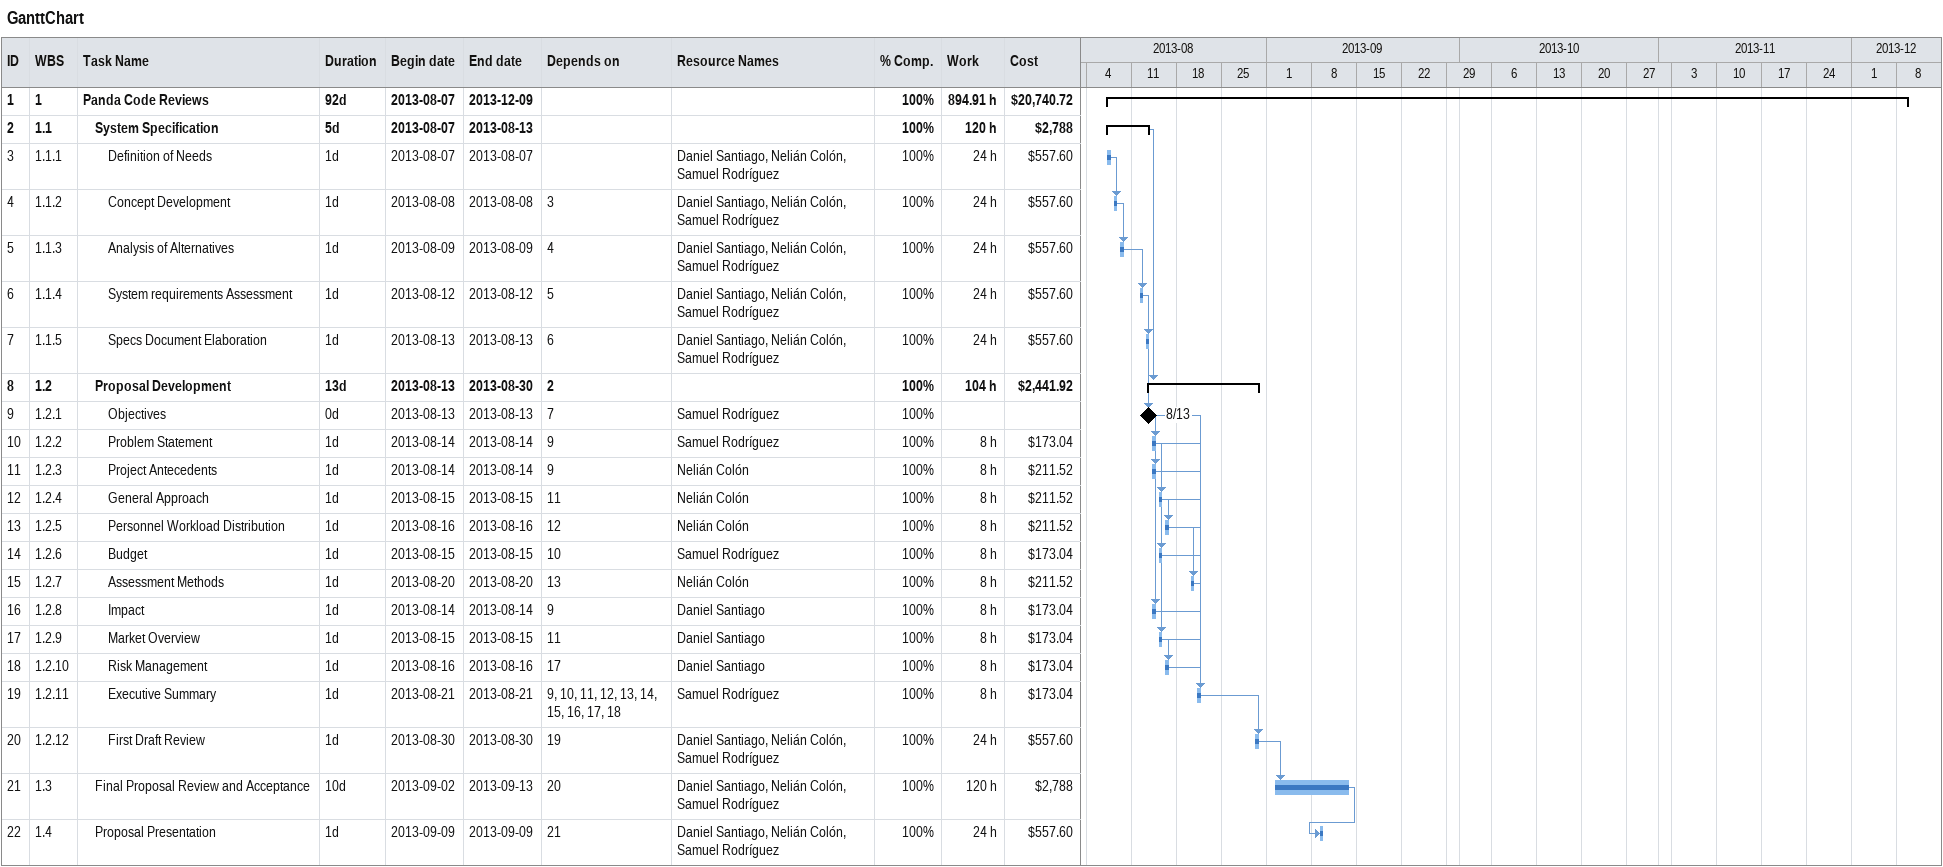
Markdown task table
GanttChart

| ID | WBS | Task | Duration | Start | Finish | Predecessors | Resources | % complete | Work (h) | Cost ($) |
|---|---|---|---|---|---|---|---|---|---|---|
| 1 | 1 | **Panda Code Reviews** | 92d | 2013-08-07 | 2013-12-09 |  |  | 100 | 894.91 | 20740.72 |
| 2 | 1.1 | **System Specification** | 5d | 2013-08-07 | 2013-08-13 |  |  | 100 | 120 | 2788 |
| 3 | 1.1.1 | Definition of Needs | 1d | 2013-08-07 | 2013-08-07 |  | Daniel Santiago, Nelián Colón, Samuel Rodríguez | 100 | 24 | 557.60 |
| 4 | 1.1.2 | Concept Development | 1d | 2013-08-08 | 2013-08-08 | 3 | Daniel Santiago, Nelián Colón, Samuel Rodríguez | 100 | 24 | 557.60 |
| 5 | 1.1.3 | Analysis of Alternatives | 1d | 2013-08-09 | 2013-08-09 | 4 | Daniel Santiago, Nelián Colón, Samuel Rodríguez | 100 | 24 | 557.60 |
| 6 | 1.1.4 | System requirements Assessment | 1d | 2013-08-12 | 2013-08-12 | 5 | Daniel Santiago, Nelián Colón, Samuel Rodríguez | 100 | 24 | 557.60 |
| 7 | 1.1.5 | Specs Document Elaboration | 1d | 2013-08-13 | 2013-08-13 | 6 | Daniel Santiago, Nelián Colón, Samuel Rodríguez | 100 | 24 | 557.60 |
| 8 | 1.2 | **Proposal Development** | 13d | 2013-08-13 | 2013-08-30 | 2 |  | 100 | 104 | 2441.92 |
| 9 | 1.2.1 | Objectives | 0d | 2013-08-13 | 2013-08-13 | 7 | Samuel Rodríguez | 100 |  |  |
| 10 | 1.2.2 | Problem Statement | 1d | 2013-08-14 | 2013-08-14 | 9 | Samuel Rodríguez | 100 | 8 | 173.04 |
| 11 | 1.2.3 | Project Antecedents | 1d | 2013-08-14 | 2013-08-14 | 9 | Nelián Colón | 100 | 8 | 211.52 |
| 12 | 1.2.4 | General Approach | 1d | 2013-08-15 | 2013-08-15 | 11 | Nelián Colón | 100 | 8 | 211.52 |
| 13 | 1.2.5 | Personnel Workload Distribution | 1d | 2013-08-16 | 2013-08-16 | 12 | Nelián Colón | 100 | 8 | 211.52 |
| 14 | 1.2.6 | Budget | 1d | 2013-08-15 | 2013-08-15 | 10 | Samuel Rodríguez | 100 | 8 | 173.04 |
| 15 | 1.2.7 | Assessment Methods | 1d | 2013-08-20 | 2013-08-20 | 13 | Nelián Colón | 100 | 8 | 211.52 |
| 16 | 1.2.8 | Impact | 1d | 2013-08-14 | 2013-08-14 | 9 | Daniel Santiago | 100 | 8 | 173.04 |
| 17 | 1.2.9 | Market Overview | 1d | 2013-08-15 | 2013-08-15 | 11 | Daniel Santiago | 100 | 8 | 173.04 |
| 18 | 1.2.10 | Risk Management | 1d | 2013-08-16 | 2013-08-16 | 17 | Daniel Santiago | 100 | 8 | 173.04 |
| 19 | 1.2.11 | Executive Summary | 1d | 2013-08-21 | 2013-08-21 | 9, 10, 11, 12, 13, 14, 15, 16, 17, 18 | Samuel Rodríguez | 100 | 8 | 173.04 |
| 20 | 1.2.12 | First Draft Review | 1d | 2013-08-30 | 2013-08-30 | 19 | Daniel Santiago, Nelián Colón, Samuel Rodríguez | 100 | 24 | 557.60 |
| 21 | 1.3 | Final Proposal Review and Acceptance | 10d | 2013-09-02 | 2013-09-13 | 20 | Daniel Santiago, Nelián Colón, Samuel Rodríguez | 100 | 120 | 2788 |
| 22 | 1.4 | Proposal Presentation | 1d | 2013-09-09 | 2013-09-09 | 21 | Daniel Santiago, Nelián Colón, Samuel Rodríguez | 100 | 24 | 557.60 |
